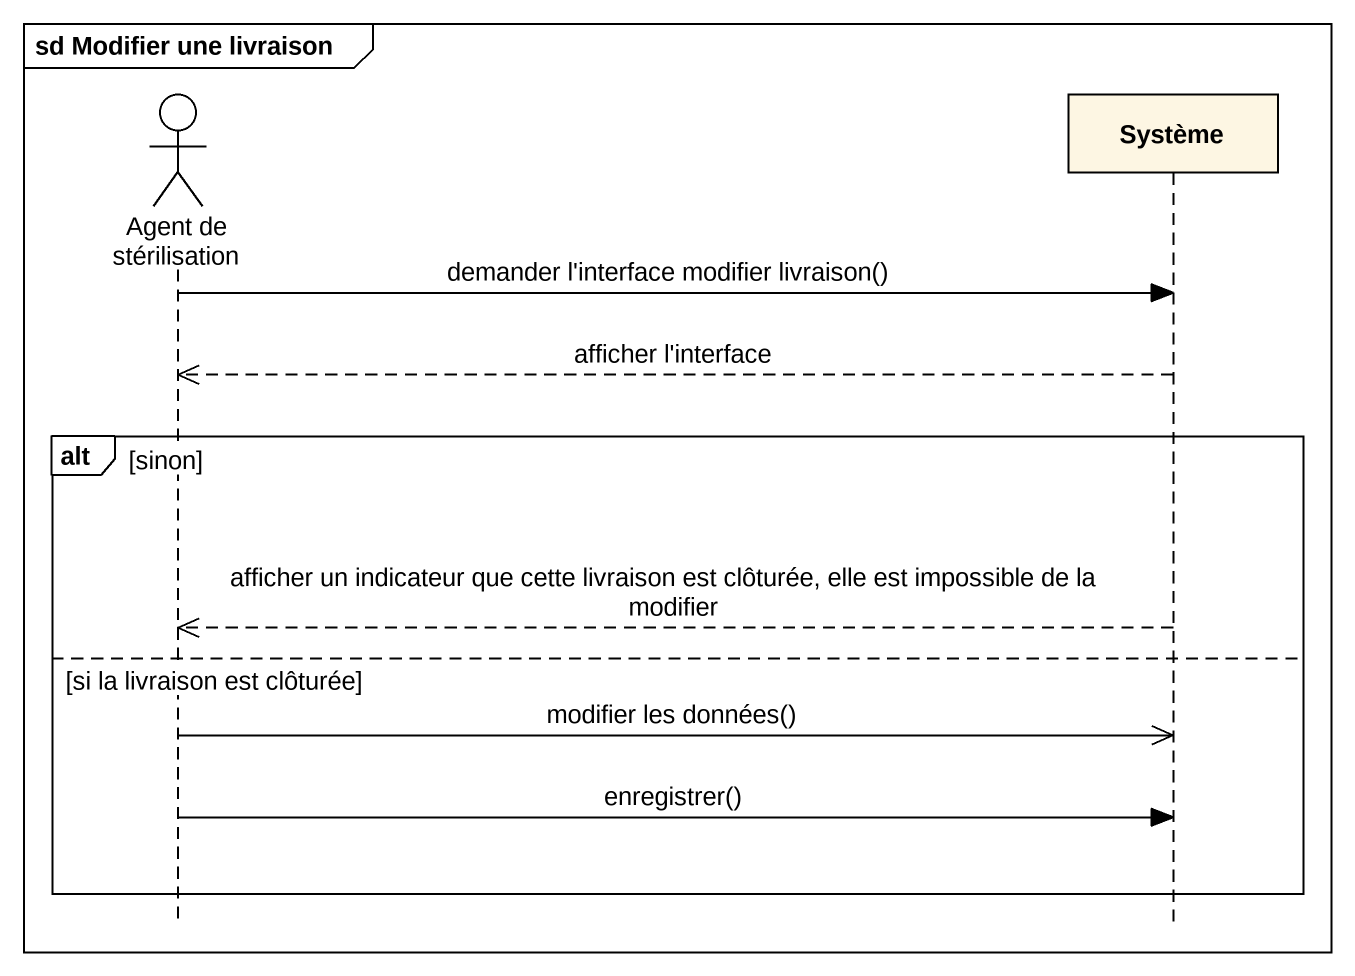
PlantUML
@startuml
mainframe sd Modifier une livraison
hide footbox
actor "Agent de stérilisation" as Agent_de_stérilisation
participant Système

Agent_de_stérilisation -> Système : demander l'interface modifier livraison()
Système -->> Agent_de_stérilisation : afficher l'interface
alt sinon
  Système -->> Agent_de_stérilisation : afficher un indicateur que cette livraison est clôturée, elle est impossible de la modifier
else si la livraison est clôturée
  Agent_de_stérilisation ->> Système : modifier les données()
  Agent_de_stérilisation -> Système : enregistrer()
end
@enduml
